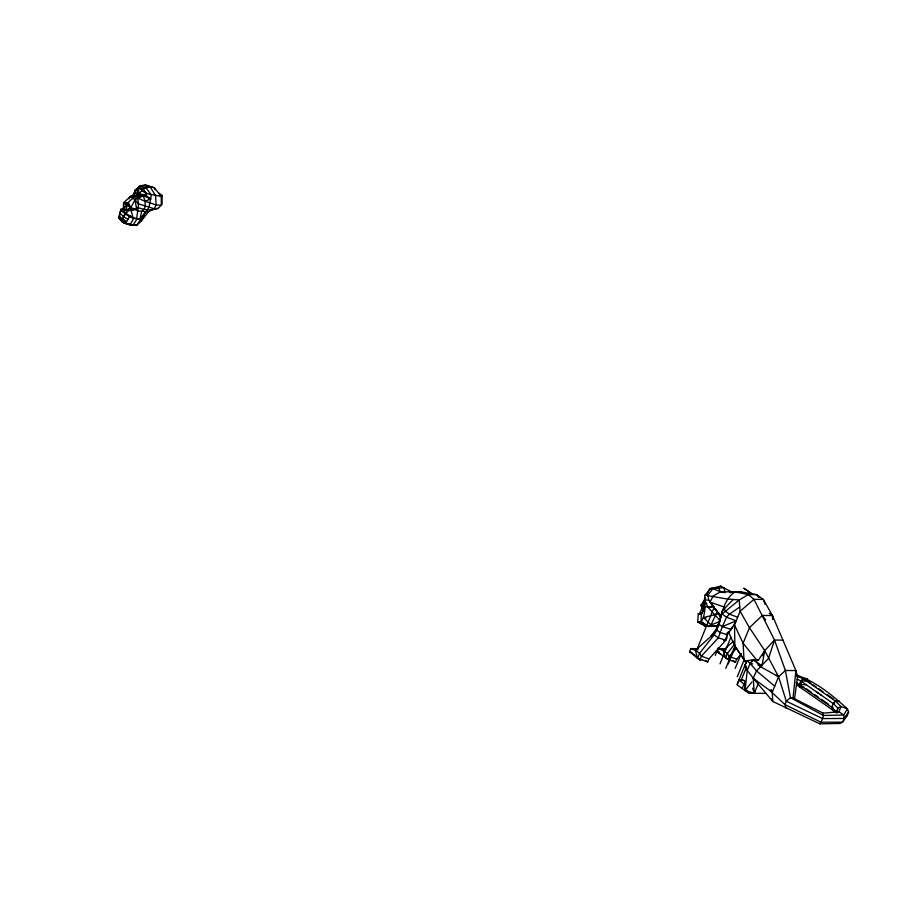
<?xml version="1.0" encoding="UTF-8"?>
<svg xmlns="http://www.w3.org/2000/svg" width="897" height="897" viewBox="0 0 897 897"><rect width="100%" height="100%" fill="white"/><g stroke="black" fill="none" stroke-linecap="round" stroke-linejoin="round"><path stroke-width="1.35" d="M158.78 193.079L162.099 195.434L162.077 204.213L158.276 208.362C151.918 210.728 144.91 210.033 138.631 207.79L136.591 209.225L127.408 211.143L123.483 208.911L123.629 202.733L130.368 196.465L137.252 195.411L143.812 195.927L150.651 198.955L148.969 207.375L136.535 225.405C130.211 225.181 122.743 224.351 119.2 218.352L118.83 216.839L120.927 209.248L122.855 208.923L124.403 206.96M705.479 597.963L704.549 600.104C705.412 607.482 705.109 615.712 701.028 622.081L697.765 621.935L698.258 613.884L701.723 614.075L704.952 606.764L714.304 606.933L697.563 647.959M718.99 624.895L714.27 631.948L714.147 634.874L699.604 653.263L697.518 658.353L699.806 659.979L701.712 659.721L707.711 661.964L708.944 658.947L725.864 640.189L727.635 632.419L725.864 640.189L718.329 637.845L714.147 634.874C722.343 620.971 720.605 601.853 734.946 591.818L741.191 591.874L756.575 594.633L763.347 599.42L772.429 615.544L795.908 670.564L797.556 676.899L794.54 698.595M136.725 207.218L136.591 209.225L137.723 210.851L136.624 218.7L133.025 217.836L126.331 213.789L121.644 209.752L122.855 208.923M719.663 620.163L707.89 607.09L704.515 599.768L704.941 595.171L710.738 588.544L720.762 586.145L732.827 592.614M765.881 693.403L748.905 693.258L737.143 684.904L739.083 680.15L744.802 684.691L745.082 690.544L754.31 693.303L754.579 690.612M786.164 708.215L784.953 704.616L786.333 701.241L790.459 697.687L793.038 697.933L795.908 670.564L785.38 670.474L778.574 676.742L772.239 692.26L772.81 701.476L819.836 723.845L840.108 723.464L842.597 722.141L847.104 715.739L848.607 712.039L847.486 708.888C832.607 695.567 816.236 681.787 797.186 675.295M747.493 690.555L745.082 690.544L747.257 670.351L750.105 663.365L753.872 659.9L758.559 659.934L764.715 650.617L774.515 640.054L783.103 640.133M137.163 197.923L145.09 201.231L150.651 198.955L151.189 194.941L146.222 187.966L139.08 186.329L133.653 193.887M148.846 186.015L145.09 184.961L141.334 185.612L135.167 190.018L134.404 193.629L131.074 196.499L132.442 195.636M136.624 218.7L140.313 219.003L133.731 218.341L130.087 224.833L122.115 221.66L123.293 216.592L125.322 213.778L126.331 213.789L127.912 210.055L130.749 207.801L137.252 195.411L138.463 192.126L136.837 189.144L134.404 193.629L134.987 195.602M129.101 204.247L128.349 206.097L132.991 209.909L125.513 210.358L123.483 208.911L123.629 202.733L128.305 202.531C132.834 197.407 139.282 194.761 143.206 188.953L150.068 186.688L154.362 187.776L161.236 196.443L161.325 205.301L156.168 204.942L145.09 201.231L143.206 195.49M762.147 664.655L764.715 650.617L749.455 627.676L740.103 611.249L739.195 599.97L748.277 594.565L756.575 594.633L758.896 597.391L756.575 594.633M701.151 623.875L701.364 622.731M699.806 659.979L701.376 656.144L718.329 637.845L722.298 626.644L736.202 620.791L731.212 629.414L727.03 634.695L719.943 632.363L716.703 630.053L722.253 610.868L733.253 599.499M130.177 215.818L133.731 218.341L129.493 216.738L125.804 223.05L119.2 218.352L120.927 209.248L126.387 213.116M704.246 600.306L703.405 603.356L704.403 607.011L702.172 612.898M836.553 713.059L837.933 708.17L840.982 706.533L847.486 708.888L843.662 715.021L844.144 718.463L842.597 722.141L820.957 722.22L784.953 704.616L770.03 690.567M158.276 208.362L154.183 208.754L148.33 211.916L137.723 210.851L138.553 204.135L137.252 195.411M703.54 604.836L699.391 613.896L698.258 613.884M133.844 194.301L135.167 190.018M706.903 594.621L709.684 588.645L712.947 588.555L720.47 591.818L734.946 591.818L748.277 594.565L753.973 599.342L774.515 640.054L768.516 658.465L756.496 670.866L753.222 678.244L754.31 693.303L758.38 683.301M124.504 209.629L125.513 210.358L128.305 202.531L130.749 207.801L136.591 209.225L135.055 199.796L130.368 196.465L129.078 198.887M834.838 712.33L832.136 709.628L799.765 687.08L799.373 684.669L800.819 680.946L803.084 678.558L807.233 678.592L807.636 681.014L810.91 683.29M796.469 684.523L799.765 687.08L803.084 678.558L796.839 676.203M806.302 681.002L807.233 678.592M832.136 709.628L831.743 707.217L833.19 703.495L835.455 701.106L839.603 701.14M126.78 202.599L126.029 204.438L123.629 202.733M121.196 219.832L121.611 218.812M127.183 205.267L128.305 202.531L123.483 208.911M122.115 221.66L122.497 220.696L119.2 218.352M124.56 215.661L125.322 213.778M698.09 648.666L690.768 648.609L689.546 651.603L697.518 658.353L701.712 659.721M715.862 630.983L720.571 619.446M715.279 655.371L718.452 647.612M725.864 648.901L718.553 648.845L717.32 651.861L727.938 659.373L735.495 662.199L736.717 659.183L741.292 653.969M725.808 668.343L734.89 646.109L734.508 624.94L740.103 611.249L753.973 599.342L763.347 599.42L764.984 604.242M720.011 663.847L730.876 637.218M736.493 648.239L729.16 656.38L727.938 659.373L725.651 657.748L727.377 653.487L734.015 644.842M728.297 663.915L735.394 646.513M735.181 668.422L741.101 653.913M737.267 676.764L744.028 660.192L743.097 643.272L734.508 624.94M737.166 684.22L746.775 660.685L753.872 659.9L761.923 665.933L757.987 665.069M741.012 680.554L746.035 668.265M742.2 688.504L745.059 681.507M762.618 655.752L764.715 650.617L778.574 676.742L786.333 701.241L822.538 718.564L844.144 718.463L848.607 712.039M792.87 697.922L823.11 713.171L839.031 711.736L843.662 715.021L823.446 715.47L790.459 697.687L785.38 670.474L774.515 640.054M717.297 611.429L710.973 624.906L708.742 626.442L704.605 625.837L697.765 621.935L700.165 622.473M703.853 603.793L702.104 607.101L702.284 609.13L701.062 605.015L705.334 598.624M719.674 621.206L718.463 623.92L722.298 626.644L731.212 629.414L732.232 627.227L730.36 629.324M722.298 626.644L726.559 617.226L729.463 614.131L739.767 607M136.535 225.405L134.068 224.654L136.535 225.405L141.076 221.38L145.415 212.174L140.01 218.778L141.704 211.479L144.17 209.405L145.112 206.467L145.09 201.231M136.086 195.77L138.497 193.068L138.396 187.686L139.08 186.329L141.334 185.612L150.068 186.688L155.562 195.714L156.168 204.942L154.183 208.754L137.858 203.641M136.983 218.958L133.025 225.225L123.618 222.893L118.83 216.839M702.429 609.444L701.062 605.015L703.057 605.621L702.912 606.921L704.952 606.764L701.331 613.985L701.028 622.081L708.742 626.442L717.432 625.714L719.742 622.372M727.03 634.695L729.272 631.466M730.763 629.324L732.266 627.171M819.836 723.845C821.809 720.74 823.973 716.938 823.11 713.171M136.075 195.468L138.463 192.126L138.53 193.999L143.812 195.927L146.66 193.55L161.236 196.443L162.099 195.434M140.717 194.245L137.6 198.237L135.055 199.796L138.553 204.135M141.076 221.38L148.33 211.916M745.082 690.544L751.955 681.944M710.895 636.04L714.27 631.948M723.969 640.895L726.906 637.913L724.025 640.806M773.113 618.56L772.429 615.544L762.282 615.465L749.455 627.676L743.097 643.272L756.889 660.259M733.398 641.153L723.229 650.538L718.553 648.845M714.203 633.417L695.444 650.303L690.768 648.609M699.178 614.086L701.398 612.64M719.327 621.722L710.973 624.906L703.528 617.506L715.38 614.636L717.723 613.279M723.957 592.569L720.47 591.818L713.104 596.057L709.987 602.122L720.908 617.248M845.064 716.838L847.104 715.739M837.383 712.622L839.031 711.736L840.982 706.533L835.455 701.106L803.084 678.558M125.513 210.358L130.749 207.801M718.957 586.986L720.762 586.145M715.38 614.636L719.248 613.122M134.404 193.629L138.463 192.126M137.6 198.237L143.812 195.927M121.644 209.752L124.111 209.001M738.623 592.424L741.191 591.874M710.256 589.037L709.684 588.645L712.072 588.286M714.472 587.939L716.86 587.58M712.633 625.691L706.298 626.398L698.864 621.935L701.51 622.529M704.605 625.837L707.195 625.613M717.432 625.714L708.742 626.442L701.028 622.081L703.237 622.574M750.464 660.596L758.559 659.934M707.89 607.09L711.68 606.776M150.651 198.955L145.236 194.739L138.53 193.999L138.396 187.686L142.533 190.613M120.366 213.89L124.178 216.603M719.147 651.872L717.32 651.861L720.683 654.227M753.872 659.9L760.723 666.617M739.083 680.15L743.378 680.184M797.108 679.085L800.819 680.946L807.636 681.014M796.121 682.438L799.373 684.669L806.19 684.725M799.765 687.08L803.914 687.113M790.459 697.687L793.038 697.933M834.524 703.506L833.19 703.495L837.933 708.17L836.43 711.882L831.743 707.217L799.373 684.669M831.743 707.217L833.078 707.228M130.368 196.465L134.045 196.555M704.975 603.446L706.78 603.513M704.941 595.171L727.31 599.028L739.195 599.97L722.096 614.053L726.559 617.226L736.202 620.791M704.515 599.768L708.765 600.228L720.941 617.158M741.236 680.173L744.712 680.621M746.775 660.685L750.105 663.365L752.729 663.937M703.528 617.506L705.95 618.044M697.765 621.935L702.373 623.852M138.396 187.686L143.206 188.953L146.66 193.55L141.67 190.613M145.09 184.961L154.362 187.776L155.103 189.738M722.208 648.867L724.541 649.72M720.381 648.856L723.89 650.123M694.435 648.643L697.933 649.91M692.596 648.621L696.106 649.899M736.717 659.183L729.16 656.38L727.377 653.487L723.229 650.538L725.651 657.748M708.944 658.947L701.376 656.144L699.604 653.263L695.444 650.303L697.518 658.353M737.648 617.259L729.463 614.131L725.112 611.036L724.058 606.966L709.987 602.122L713.44 605.968M136.837 189.144L138.43 189.906L138.53 193.999M135.245 209.606L137.723 210.851M760.297 666.617L778.574 676.742L776.354 675.306M123.293 216.592L127.979 219.317M126.612 221.649L119.637 216.693M695.085 655.292L689.546 651.603L692.349 653.061M813.097 684.815L816.371 687.091M818.546 688.616L822.919 691.654M827.471 694.827L833.167 698.797M800.819 680.946L821.473 695.377M816.102 691.598L833.997 704.1M806.1 688.638L811.561 692.439M814.835 694.727L818.109 697.003M821.473 699.357L828.312 704.111M144.596 192.081L146.66 193.55M123.764 207.106L124.672 207.756M126.993 209.405L127.912 210.055M121.162 210.817L129.493 216.738M128.237 223.521L130.087 224.833M123.607 221.481L125.804 223.05M733.253 660.618L735.495 662.199M705.636 660.495L707.711 661.964M769.211 613.189L772.429 615.544L772.62 619.457M745.811 670.014L745.194 664.554L747.257 670.351L753.222 678.244L772.239 692.26L771.263 689.759M774.728 686.171L756.496 670.866L750.105 663.365M753.222 678.244L772.81 701.476L771.599 699.055M762.282 615.465L765.612 619.894M746.405 663.455L734.89 646.109L728.678 632.329M770.702 690.051L772.239 692.26M745.811 661.818L734.89 646.109L733.858 642.398M715.806 609.175L721.042 617.013M728.902 590.383L730.248 592.85M718.475 588.084L720.47 591.818M745.194 664.554L746.046 667.211M752.673 688.122L754.31 693.303M759.86 664.666L760.622 667.099M130.973 209.797L133.025 217.836M725.124 592.827L723.991 587.613L712.947 588.555L707.811 595.328L708.765 600.228M752.482 594.173L743.77 588.185L752.493 594.173"/></g></svg>
